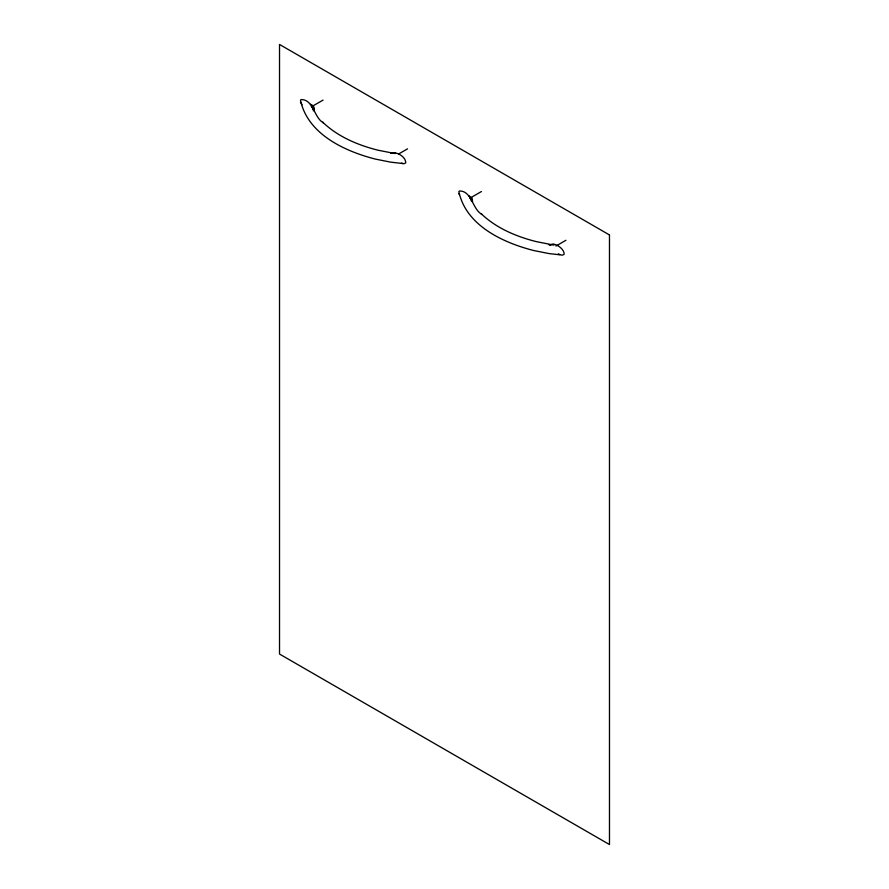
<?xml version="1.0" encoding="UTF-8"?>
<svg xmlns="http://www.w3.org/2000/svg" width="889" height="889" viewBox="0 0 889 889"><rect width="100%" height="100%" fill="white"/><g stroke="black" fill="none" stroke-linecap="round" stroke-linejoin="round"><path stroke-width="1.33" d="M550.091 245.242C553.414 241.252 564.748 248.664 564.104 254.31L562.559 255.132L549.024 253.576L533.833 250.554C503.152 242.73 466.003 225.628 458.857 191.58L459.457 191.002C471.781 190.691 472.47 209.437 481.738 214.205L481.093 213.627C496.273 228.184 516.198 236.552 536.345 241.63L550.224 244.364M391.793 153.164C396.338 151.363 405.995 156.753 405.717 162.876L404.173 163.687L390.649 162.142L375.458 159.109C344.776 151.286 307.627 134.195 300.482 100.146L301.082 99.568C313.406 99.246 314.095 118.004 323.363 122.76L322.718 122.193C337.898 136.75 357.823 145.107 377.969 150.197L391.849 152.93M472.548 201.803L472.181 198.369L468.892 195.691M390.793 153.308L395.683 153.43M549.035 244.875L554.103 244.853L553.258 244.397M311.983 106.48L323.074 100.079M398.661 153.975L407.54 148.841M470.359 197.925L481.46 191.513M555.936 246.053L565.926 240.286M313.317 110.847C316.273 109.203 312.917 104.846 310.517 104.257M401.495 163.132L402.939 163.576M558.325 253.798L559.87 254.565M394.883 152.964L395.716 153.419M469.703 197.836L470.314 198.425A4.656 3.678 -24.6 0 1 470.77 199.269M311.317 106.402L311.939 106.98A4.656 3.678 -24.6 0 1 312.395 107.836L313.228 109.936M302.027 104.713L300.482 102.113M470.77 199.18L471.603 201.381M458.857 193.558L459.457 194.813M609.476 234.952L279.524 44.45L279.524 654.048L609.476 844.55L609.476 234.952"/></g></svg>
